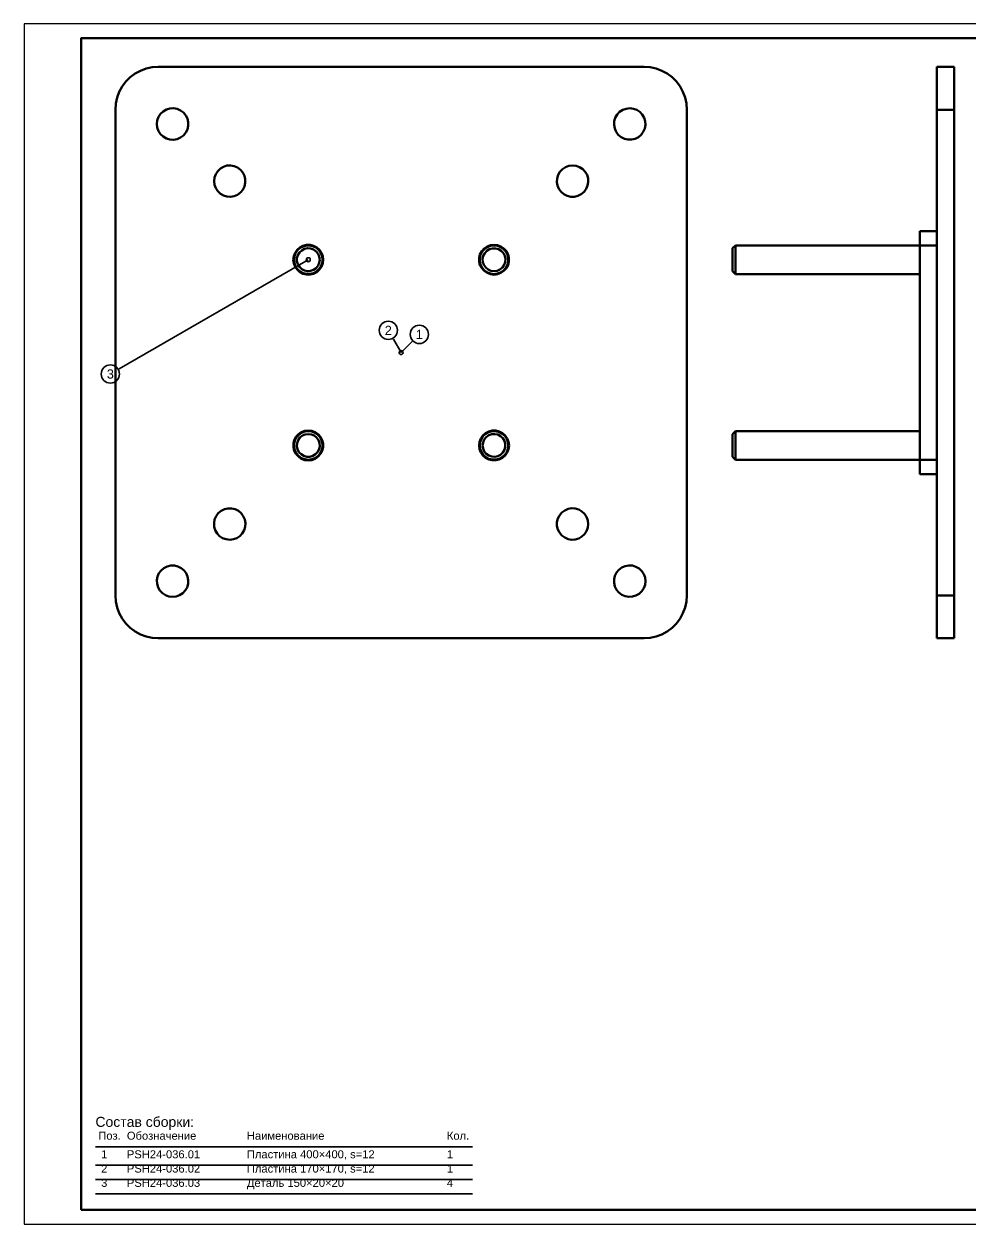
# Model space of a CAD drawing. Header units: millimetres. Extents: x 0 to 594, y 0 to 420.
# Drawn here: x 0 to 331.4, y 0 to 420 of the extents above; entities that cross this region are included whole.
import ezdxf
from ezdxf.enums import TextEntityAlignment as Align

# ---------------------------------------------------------------- set-up
doc = ezdxf.new("R2010")
doc.units = ezdxf.units.MM
doc.styles.add('GOST', font='Arial')

msp = doc.modelspace()

# ---------------------------------------------------------------- linework, layer by layer
at = {"color": 1, "lineweight": 70}
for p, q in [((40.77, 403.64), (38.89, 402.62)), ((42.77, 404.39), (40.77, 403.64)), ((44.87, 404.85), (42.77, 404.39)), ((47, 405), (44.87, 404.85)), ((47, 405), (217, 405)), ((219.13, 404.85), (217, 405)), ((221.23, 404.39), (219.13, 404.85)), ((223.23, 403.64), (221.23, 404.39)), ((225.11, 402.62), (223.23, 403.64)), ((319.5, 404.91), (319.5, 405)), ((319.5, 405), (325.5, 405)), ((319.5, 404.62), (319.5, 404.91)), ((319.5, 404.16), (319.5, 404.62)), ((319.5, 403.51), (319.5, 404.16)), ((319.5, 402.7), (319.5, 403.51)), ((325.5, 405), (325.5, 404.91)), ((325.5, 404.91), (325.5, 404.62)), ((325.5, 404.62), (325.5, 404.16)), ((325.5, 404.16), (325.5, 403.51)), ((325.5, 403.51), (325.5, 402.7)), ((35.66, 399.82), (34.38, 398.11)), ((37.18, 401.34), (35.66, 399.82)), ((38.89, 402.62), (37.18, 401.34)), ((226.82, 401.34), (225.11, 402.62)), ((228.34, 399.82), (226.82, 401.34)), ((229.62, 398.11), (228.34, 399.82)), ((319.5, 401.73), (319.5, 402.7)), ((319.5, 400.61), (319.5, 401.73)), ((319.5, 399.35), (319.5, 400.61)), ((319.5, 397.98), (319.5, 399.35)), ((325.5, 402.7), (325.5, 401.73)), ((325.5, 401.73), (325.5, 400.61)), ((325.5, 400.61), (325.5, 399.35)), ((325.5, 399.35), (325.5, 397.98)), ((33.36, 396.23), (32.61, 394.23)), ((34.38, 398.11), (33.36, 396.23)), ((230.64, 396.23), (229.62, 398.11)), ((231.39, 394.23), (230.64, 396.23)), ((319.5, 396.51), (319.5, 397.98)), ((319.5, 394.95), (319.5, 396.51)), ((319.5, 393.34), (319.5, 394.95)), ((325.5, 397.98), (325.5, 396.51)), ((325.5, 396.51), (325.5, 394.95)), ((325.5, 394.95), (325.5, 393.34)), ((32.15, 392.13), (32, 390)), ((32.61, 394.23), (32.15, 392.13)), ((231.85, 392.13), (231.39, 394.23)), ((232, 390), (231.85, 392.13)), ((319.5, 391.68), (319.5, 393.34)), ((319.5, 390), (319.5, 391.68)), ((325.5, 393.34), (325.5, 391.68)), ((325.5, 391.68), (325.5, 390)), ((32, 220), (32, 390)), ((47.09, 387.47), (46.65, 386.27)), ((47.79, 388.54), (47.09, 387.47)), ((48.72, 389.41), (47.79, 388.54)), ((49.82, 390.05), (48.72, 389.41)), ((51.04, 390.42), (49.82, 390.05)), ((52.32, 390.49), (51.04, 390.42)), ((53.58, 390.27), (52.32, 390.49)), ((54.75, 389.76), (53.58, 390.27)), ((55.77, 389), (54.75, 389.76)), ((56.6, 388.02), (55.77, 389)), ((57.17, 386.88), (56.6, 388.02)), ((57.46, 385.64), (57.17, 386.88)), ((206.95, 387.18), (206.58, 385.96)), ((207.59, 388.28), (206.95, 387.18)), ((208.46, 389.21), (207.59, 388.28)), ((209.53, 389.91), (208.46, 389.21)), ((210.73, 390.35), (209.53, 389.91)), ((212, 390.5), (210.73, 390.35)), ((213.27, 390.35), (212, 390.5)), ((214.47, 389.91), (213.27, 390.35)), ((215.54, 389.21), (214.47, 389.91)), ((216.41, 388.28), (215.54, 389.21)), ((217.05, 387.18), (216.41, 388.28)), ((217.42, 385.96), (217.05, 387.18)), ((232, 390), (232, 220)), ((319.5, 220), (319.5, 390)), ((325.5, 390), (319.5, 390)), ((325.5, 220), (325.5, 390)), ((46.65, 386.27), (46.5, 385)), ((46.5, 385), (46.65, 383.73)), ((46.65, 383.73), (47.09, 382.53)), ((47.09, 382.53), (47.79, 381.46)), ((56.6, 381.98), (57.17, 383.12)), ((57.17, 383.12), (57.46, 384.36)), ((57.46, 384.36), (57.46, 385.64)), ((206.58, 385.96), (206.51, 384.68)), ((206.51, 384.68), (206.73, 383.42)), ((206.73, 383.42), (207.24, 382.25)), ((207.24, 382.25), (208, 381.23)), ((216, 381.23), (216.76, 382.25)), ((216.76, 382.25), (217.27, 383.42)), ((217.27, 383.42), (217.49, 384.68)), ((217.49, 384.68), (217.42, 385.96)), ((47.79, 381.46), (48.72, 380.59)), ((48.72, 380.59), (49.82, 379.95)), ((49.82, 379.95), (51.04, 379.58)), ((51.04, 379.58), (52.32, 379.51)), ((52.32, 379.51), (53.58, 379.73)), ((53.58, 379.73), (54.75, 380.24)), ((54.75, 380.24), (55.77, 381)), ((55.77, 381), (56.6, 381.98)), ((208, 381.23), (208.98, 380.4)), ((208.98, 380.4), (210.12, 379.83)), ((210.12, 379.83), (211.36, 379.54)), ((211.36, 379.54), (212.64, 379.54)), ((212.64, 379.54), (213.88, 379.83)), ((213.88, 379.83), (215.02, 380.4)), ((215.02, 380.4), (216, 381.23)), ((69.82, 370.05), (68.72, 369.41)), ((71.04, 370.42), (69.82, 370.05)), ((72.32, 370.49), (71.04, 370.42)), ((73.58, 370.27), (72.32, 370.49)), ((74.75, 369.76), (73.58, 370.27)), ((75.77, 369), (74.75, 369.76)), ((189.53, 369.91), (188.46, 369.21)), ((190.73, 370.35), (189.53, 369.91)), ((192, 370.5), (190.73, 370.35)), ((193.27, 370.35), (192, 370.5)), ((194.47, 369.91), (193.27, 370.35)), ((195.54, 369.21), (194.47, 369.91)), ((66.65, 366.27), (66.5, 365)), ((67.09, 367.47), (66.65, 366.27)), ((67.79, 368.54), (67.09, 367.47)), ((68.72, 369.41), (67.79, 368.54)), ((76.6, 368.02), (75.77, 369)), ((77.17, 366.88), (76.6, 368.02)), ((77.46, 365.64), (77.17, 366.88)), ((77.46, 364.36), (77.46, 365.64)), ((186.58, 365.96), (186.51, 364.68)), ((186.95, 367.18), (186.58, 365.96)), ((187.59, 368.28), (186.95, 367.18)), ((188.46, 369.21), (187.59, 368.28)), ((196.41, 368.28), (195.54, 369.21)), ((197.05, 367.18), (196.41, 368.28)), ((197.42, 365.96), (197.05, 367.18)), ((197.49, 364.68), (197.42, 365.96)), ((66.5, 365), (66.65, 363.73)), ((66.65, 363.73), (67.09, 362.53)), ((67.09, 362.53), (67.79, 361.46)), ((67.79, 361.46), (68.72, 360.59)), ((75.77, 361), (76.6, 361.98)), ((76.6, 361.98), (77.17, 363.12)), ((77.17, 363.12), (77.46, 364.36)), ((186.51, 364.68), (186.73, 363.42)), ((186.73, 363.42), (187.24, 362.25)), ((187.24, 362.25), (188, 361.23)), ((188, 361.23), (188.98, 360.4)), ((195.02, 360.4), (196, 361.23)), ((196, 361.23), (196.76, 362.25)), ((196.76, 362.25), (197.27, 363.42)), ((197.27, 363.42), (197.49, 364.68)), ((68.72, 360.59), (69.82, 359.95)), ((69.82, 359.95), (71.04, 359.58)), ((71.04, 359.58), (72.32, 359.51)), ((72.32, 359.51), (73.58, 359.73)), ((73.58, 359.73), (74.75, 360.24)), ((74.75, 360.24), (75.77, 361)), ((188.98, 360.4), (190.12, 359.83)), ((190.12, 359.83), (191.36, 359.54)), ((191.36, 359.54), (192.64, 359.54)), ((192.64, 359.54), (193.88, 359.83)), ((193.88, 359.83), (195.02, 360.4)), ((313.5, 347.47), (313.5, 347.5)), ((313.5, 347.5), (319.5, 347.5)), ((313.5, 347.37), (313.5, 347.47)), ((313.5, 347.22), (313.5, 347.37)), ((313.5, 347), (313.5, 347.22)), ((313.5, 346.73), (313.5, 347)), ((313.5, 346.41), (313.5, 346.73)), ((313.5, 346.04), (313.5, 346.41)), ((313.5, 345.62), (313.5, 346.04)), ((313.5, 345.16), (313.5, 345.62)), ((313.5, 344.67), (313.5, 345.16)), ((313.5, 344.15), (313.5, 344.67)), ((95.57, 340.98), (94.85, 339.94)), ((95.07, 339.82), (95.76, 340.82)), ((96.52, 341.82), (95.57, 340.98)), ((95.76, 340.82), (96.66, 341.61)), ((97.19, 340.77), (96.4, 340.02)), ((97.64, 342.41), (96.52, 341.82)), ((96.66, 341.61), (97.73, 342.18)), ((98.16, 341.27), (97.19, 340.77)), ((98.87, 342.71), (97.64, 342.41)), ((97.73, 342.18), (98.9, 342.46)), ((99.23, 341.49), (98.16, 341.27)), ((100.13, 342.71), (98.87, 342.71)), ((98.9, 342.46), (100.1, 342.46)), ((100.31, 341.42), (99.23, 341.49)), ((100.1, 342.46), (101.27, 342.18)), ((101.36, 342.41), (100.13, 342.71)), ((101.34, 341.05), (100.31, 341.42)), ((101.27, 342.18), (102.34, 341.61)), ((102.23, 340.42), (101.34, 341.05)), ((102.48, 341.82), (101.36, 342.41)), ((102.92, 339.58), (102.23, 340.42)), ((102.34, 341.61), (103.24, 340.82)), ((103.43, 340.98), (102.48, 341.82)), ((103.24, 340.82), (103.93, 339.82)), ((104.15, 339.94), (103.43, 340.98)), ((160.18, 340.48), (159.59, 339.36)), ((159.82, 339.27), (160.39, 340.34)), ((161.02, 341.43), (160.18, 340.48)), ((160.39, 340.34), (161.18, 341.24)), ((162.06, 342.15), (161.02, 341.43)), ((161.18, 341.24), (162.18, 341.93)), ((161.98, 340.6), (161.23, 339.81)), ((162.91, 341.17), (161.98, 340.6)), ((163.24, 342.6), (162.06, 342.15)), ((162.18, 341.93), (163.3, 342.35)), ((163.96, 341.46), (162.91, 341.17)), ((164.5, 342.75), (163.24, 342.6)), ((163.3, 342.35), (164.5, 342.5)), ((165.04, 341.46), (163.96, 341.46)), ((165.76, 342.6), (164.5, 342.75)), ((164.5, 342.5), (165.7, 342.35)), ((166.09, 341.17), (165.04, 341.46)), ((165.7, 342.35), (166.82, 341.93)), ((166.94, 342.15), (165.76, 342.6)), ((167.02, 340.6), (166.09, 341.17)), ((166.82, 341.93), (167.82, 341.24)), ((167.98, 341.43), (166.94, 342.15)), ((167.77, 339.81), (167.02, 340.6)), ((167.82, 341.24), (168.61, 340.34)), ((168.82, 340.48), (167.98, 341.43)), ((168.61, 340.34), (169.18, 339.27)), ((169.41, 339.36), (168.82, 340.48)), ((248, 341.5), (249, 342.5)), ((248, 341.4), (248, 341.5)), ((248, 341.1), (248, 341.4)), ((248, 340.63), (248, 341.1)), ((248, 339.99), (248, 340.63)), ((249, 342.5), (249, 342.47)), ((313.5, 342.5), (249, 342.5)), ((249, 342.47), (249, 342.37)), ((249, 342.37), (249, 342.22)), ((249, 342.22), (249, 342)), ((249, 342), (249, 341.73)), ((249, 341.73), (249, 341.41)), ((249, 341.41), (249, 341.04)), ((249, 341.04), (249, 340.62)), ((249, 340.62), (249, 340.16)), ((313.5, 343.61), (313.5, 344.15)), ((313.5, 343.06), (313.5, 343.61)), ((313.5, 342.5), (313.5, 343.06)), ((313.5, 267.5), (313.5, 342.5)), ((319.5, 342.5), (313.5, 342.5)), ((94.4, 338.76), (94.25, 337.5)), ((94.25, 337.5), (94.4, 336.24)), ((94.85, 339.94), (94.4, 338.76)), ((94.4, 336.24), (94.85, 335.06)), ((94.5, 337.5), (94.65, 338.7)), ((94.65, 336.3), (94.5, 337.5)), ((94.65, 338.7), (95.07, 339.82)), ((95.07, 335.18), (94.65, 336.3)), ((95.83, 339.09), (95.54, 338.04)), ((95.54, 338.04), (95.54, 336.96)), ((95.54, 336.96), (95.83, 335.91)), ((96.4, 340.02), (95.83, 339.09)), ((103.35, 338.58), (102.92, 339.58)), ((102.92, 335.42), (103.35, 336.42)), ((103.5, 337.5), (103.35, 338.58)), ((103.35, 336.42), (103.5, 337.5)), ((103.93, 339.82), (104.35, 338.7)), ((104.35, 336.3), (103.93, 335.18)), ((104.6, 338.76), (104.15, 339.94)), ((104.15, 335.06), (104.6, 336.24)), ((104.35, 338.7), (104.5, 337.5)), ((104.5, 337.5), (104.35, 336.3)), ((104.75, 337.5), (104.6, 338.76)), ((104.6, 336.24), (104.75, 337.5)), ((159.59, 339.36), (159.29, 338.13)), ((159.29, 338.13), (159.29, 336.87)), ((159.29, 336.87), (159.59, 335.64)), ((159.54, 338.1), (159.82, 339.27)), ((159.54, 336.9), (159.54, 338.1)), ((159.82, 335.73), (159.54, 336.9)), ((160.73, 338.84), (160.51, 337.77)), ((160.51, 337.77), (160.58, 336.69)), ((160.58, 336.69), (160.95, 335.66)), ((161.23, 339.81), (160.73, 338.84)), ((168.27, 338.84), (167.77, 339.81)), ((168.05, 335.66), (168.42, 336.69)), ((168.49, 337.77), (168.27, 338.84)), ((168.42, 336.69), (168.49, 337.77)), ((169.18, 339.27), (169.46, 338.1)), ((169.46, 336.9), (169.18, 335.73)), ((169.71, 338.13), (169.41, 339.36)), ((169.41, 335.64), (169.71, 336.87)), ((169.46, 338.1), (169.46, 336.9)), ((169.71, 336.87), (169.71, 338.13)), ((248, 339.24), (248, 339.99)), ((248, 338.39), (248, 339.24)), ((248, 337.5), (248, 338.39)), ((248, 336.61), (248, 337.5)), ((248, 335.76), (248, 336.61)), ((249, 340.16), (249, 339.67)), ((249, 339.67), (249, 339.15)), ((249, 339.15), (249, 338.61)), ((249, 338.61), (249, 338.06)), ((249, 338.06), (249, 337.5)), ((249, 337.5), (249, 336.94)), ((249, 336.94), (249, 336.39)), ((249, 336.39), (249, 335.85)), ((94.85, 335.06), (95.57, 334.02)), ((95.76, 334.18), (95.07, 335.18)), ((95.57, 334.02), (96.52, 333.18)), ((96.66, 333.39), (95.76, 334.18)), ((95.83, 335.91), (96.4, 334.98)), ((96.4, 334.98), (97.19, 334.23)), ((96.52, 333.18), (97.64, 332.59)), ((97.73, 332.82), (96.66, 333.39)), ((97.19, 334.23), (98.16, 333.73)), ((97.64, 332.59), (98.87, 332.29)), ((98.9, 332.54), (97.73, 332.82)), ((98.16, 333.73), (99.23, 333.51)), ((98.87, 332.29), (100.13, 332.29)), ((100.1, 332.54), (98.9, 332.54)), ((99.23, 333.51), (100.31, 333.58)), ((101.27, 332.82), (100.1, 332.54)), ((100.13, 332.29), (101.36, 332.59)), ((100.31, 333.58), (101.34, 333.95)), ((102.34, 333.39), (101.27, 332.82)), ((101.34, 333.95), (102.23, 334.58)), ((101.36, 332.59), (102.48, 333.18)), ((102.23, 334.58), (102.92, 335.42)), ((103.24, 334.18), (102.34, 333.39)), ((102.48, 333.18), (103.43, 334.02)), ((103.93, 335.18), (103.24, 334.18)), ((103.43, 334.02), (104.15, 335.06)), ((159.59, 335.64), (160.18, 334.52)), ((160.39, 334.66), (159.82, 335.73)), ((160.18, 334.52), (161.02, 333.57)), ((161.18, 333.76), (160.39, 334.66)), ((160.95, 335.66), (161.58, 334.77)), ((161.02, 333.57), (162.06, 332.85)), ((162.18, 333.07), (161.18, 333.76)), ((161.58, 334.77), (162.42, 334.08)), ((162.06, 332.85), (163.24, 332.4)), ((163.3, 332.65), (162.18, 333.07)), ((162.42, 334.08), (163.42, 333.65)), ((163.24, 332.4), (164.5, 332.25)), ((164.5, 332.5), (163.3, 332.65)), ((163.42, 333.65), (164.5, 333.5)), ((164.5, 333.5), (165.58, 333.65)), ((165.7, 332.65), (164.5, 332.5)), ((164.5, 332.25), (165.76, 332.4)), ((165.58, 333.65), (166.58, 334.08)), ((166.82, 333.07), (165.7, 332.65)), ((165.76, 332.4), (166.94, 332.85)), ((166.58, 334.08), (167.42, 334.77)), ((167.82, 333.76), (166.82, 333.07)), ((166.94, 332.85), (167.98, 333.57)), ((167.42, 334.77), (168.05, 335.66)), ((168.61, 334.66), (167.82, 333.76)), ((167.98, 333.57), (168.82, 334.52)), ((169.18, 335.73), (168.61, 334.66)), ((168.82, 334.52), (169.41, 335.64)), ((248, 335.01), (248, 335.76)), ((248, 334.37), (248, 335.01)), ((248, 333.9), (248, 334.37)), ((248, 333.6), (248, 333.9)), ((248, 333.5), (248, 333.6)), ((248, 333.5), (249, 332.5)), ((249, 335.85), (249, 335.33)), ((249, 335.33), (249, 334.84)), ((249, 334.84), (249, 334.38)), ((249, 334.38), (249, 333.96)), ((249, 333.96), (249, 333.59)), ((249, 333.59), (249, 333.27)), ((249, 333.27), (249, 333)), ((249, 333), (249, 332.78)), ((249, 332.78), (249, 332.63)), ((249, 332.63), (249, 332.53)), ((249, 332.53), (249, 332.5)), ((313.5, 332.5), (249, 332.5)), ((98.24, 277.6), (97.06, 277.15)), ((97.18, 276.93), (98.3, 277.35)), ((99.5, 277.75), (98.24, 277.6)), ((98.3, 277.35), (99.5, 277.5)), ((100.76, 277.6), (99.5, 277.75)), ((99.5, 277.5), (100.7, 277.35)), ((100.7, 277.35), (101.82, 276.93)), ((101.94, 277.15), (100.76, 277.6)), ((162.64, 277.41), (161.52, 276.82)), ((163.87, 277.71), (162.64, 277.41)), ((162.73, 277.18), (163.9, 277.46)), ((165.13, 277.71), (163.87, 277.71)), ((163.9, 277.46), (165.1, 277.46)), ((165.1, 277.46), (166.27, 277.18)), ((166.36, 277.41), (165.13, 277.71)), ((167.48, 276.82), (166.36, 277.41)), ((248, 276.5), (249, 277.5)), ((249, 277.5), (249, 277.37)), ((313.5, 277.5), (249, 277.5)), ((249, 277.37), (249, 277)), ((94.59, 274.36), (94.29, 273.13)), ((94.29, 273.13), (94.29, 271.87)), ((94.54, 273.1), (94.82, 274.27)), ((94.54, 271.9), (94.54, 273.1)), ((95.18, 275.48), (94.59, 274.36)), ((94.82, 274.27), (95.39, 275.34)), ((96.02, 276.43), (95.18, 275.48)), ((95.39, 275.34), (96.18, 276.24)), ((95.58, 273.31), (95.51, 272.23)), ((95.95, 274.34), (95.58, 273.31)), ((96.58, 275.23), (95.95, 274.34)), ((97.06, 277.15), (96.02, 276.43)), ((96.18, 276.24), (97.18, 276.93)), ((97.42, 275.92), (96.58, 275.23)), ((98.42, 276.35), (97.42, 275.92)), ((99.5, 276.5), (98.42, 276.35)), ((100.58, 276.35), (99.5, 276.5)), ((101.58, 275.92), (100.58, 276.35)), ((102.42, 275.23), (101.58, 275.92)), ((101.82, 276.93), (102.82, 276.24)), ((102.98, 276.43), (101.94, 277.15)), ((103.05, 274.34), (102.42, 275.23)), ((102.82, 276.24), (103.61, 275.34)), ((103.82, 275.48), (102.98, 276.43)), ((103.42, 273.31), (103.05, 274.34)), ((103.49, 272.23), (103.42, 273.31)), ((103.61, 275.34), (104.18, 274.27)), ((104.41, 274.36), (103.82, 275.48)), ((104.18, 274.27), (104.46, 273.1)), ((104.71, 273.13), (104.41, 274.36)), ((104.46, 273.1), (104.46, 271.9)), ((104.71, 271.87), (104.71, 273.13)), ((159.4, 273.76), (159.25, 272.5)), ((159.85, 274.94), (159.4, 273.76)), ((159.5, 272.5), (159.65, 273.7)), ((159.65, 273.7), (160.07, 274.82)), ((160.57, 275.98), (159.85, 274.94)), ((160.07, 274.82), (160.76, 275.82)), ((160.65, 273.58), (160.5, 272.5)), ((161.52, 276.82), (160.57, 275.98)), ((161.08, 274.58), (160.65, 273.58)), ((160.76, 275.82), (161.66, 276.61)), ((161.77, 275.42), (161.08, 274.58)), ((161.66, 276.61), (162.73, 277.18)), ((162.66, 276.05), (161.77, 275.42)), ((163.69, 276.42), (162.66, 276.05)), ((164.77, 276.49), (163.69, 276.42)), ((165.84, 276.27), (164.77, 276.49)), ((166.81, 275.77), (165.84, 276.27)), ((166.27, 277.18), (167.34, 276.61)), ((167.6, 275.02), (166.81, 275.77)), ((167.34, 276.61), (168.24, 275.82)), ((168.43, 275.98), (167.48, 276.82)), ((168.17, 274.09), (167.6, 275.02)), ((168.46, 273.04), (168.17, 274.09)), ((168.24, 275.82), (168.93, 274.82)), ((169.15, 274.94), (168.43, 275.98)), ((168.46, 271.96), (168.46, 273.04)), ((168.93, 274.82), (169.35, 273.7)), ((169.6, 273.76), (169.15, 274.94)), ((169.35, 273.7), (169.5, 272.5)), ((169.75, 272.5), (169.6, 273.76)), ((248, 276.4), (248, 276.5)), ((248, 276.1), (248, 276.4)), ((248, 275.63), (248, 276.1)), ((248, 274.99), (248, 275.63)), ((248, 274.24), (248, 274.99)), ((248, 273.39), (248, 274.24)), ((248, 272.5), (248, 273.39)), ((249, 277), (249, 276.41)), ((249, 276.41), (249, 275.62)), ((249, 275.62), (249, 274.67)), ((249, 274.67), (249, 273.61)), ((249, 273.61), (249, 272.5)), ((94.29, 271.87), (94.59, 270.64)), ((94.82, 270.73), (94.54, 271.9)), ((94.59, 270.64), (95.18, 269.52)), ((95.39, 269.66), (94.82, 270.73)), ((95.18, 269.52), (96.02, 268.57)), ((96.18, 268.76), (95.39, 269.66)), ((95.51, 272.23), (95.73, 271.16)), ((95.73, 271.16), (96.23, 270.19)), ((96.23, 270.19), (96.98, 269.4)), ((96.98, 269.4), (97.91, 268.83)), ((97.91, 268.83), (98.96, 268.54)), ((100.04, 268.54), (101.09, 268.83)), ((101.09, 268.83), (102.02, 269.4)), ((102.02, 269.4), (102.77, 270.19)), ((102.77, 270.19), (103.27, 271.16)), ((103.61, 269.66), (102.82, 268.76)), ((102.98, 268.57), (103.82, 269.52)), ((103.27, 271.16), (103.49, 272.23)), ((104.18, 270.73), (103.61, 269.66)), ((103.82, 269.52), (104.41, 270.64)), ((104.46, 271.9), (104.18, 270.73)), ((104.41, 270.64), (104.71, 271.87)), ((159.25, 272.5), (159.4, 271.24)), ((159.4, 271.24), (159.85, 270.06)), ((159.65, 271.3), (159.5, 272.5)), ((160.07, 270.18), (159.65, 271.3)), ((159.85, 270.06), (160.57, 269.02)), ((160.76, 269.18), (160.07, 270.18)), ((160.5, 272.5), (160.65, 271.42)), ((160.57, 269.02), (161.52, 268.18)), ((160.65, 271.42), (161.08, 270.42)), ((161.66, 268.39), (160.76, 269.18)), ((161.08, 270.42), (161.77, 269.58)), ((161.77, 269.58), (162.66, 268.95)), ((162.66, 268.95), (163.69, 268.58)), ((165.84, 268.73), (166.81, 269.23)), ((166.81, 269.23), (167.6, 269.98)), ((168.24, 269.18), (167.34, 268.39)), ((167.48, 268.18), (168.43, 269.02)), ((167.6, 269.98), (168.17, 270.91)), ((168.17, 270.91), (168.46, 271.96)), ((168.93, 270.18), (168.24, 269.18)), ((168.43, 269.02), (169.15, 270.06)), ((169.35, 271.3), (168.93, 270.18)), ((169.15, 270.06), (169.6, 271.24)), ((169.5, 272.5), (169.35, 271.3)), ((169.6, 271.24), (169.75, 272.5)), ((248, 271.61), (248, 272.5)), ((248, 270.76), (248, 271.61)), ((248, 270.01), (248, 270.76)), ((248, 269.37), (248, 270.01)), ((248, 268.9), (248, 269.37)), ((248, 268.6), (248, 268.9)), ((249, 272.5), (249, 271.39)), ((249, 271.39), (249, 270.33)), ((249, 270.33), (249, 269.38)), ((249, 269.38), (249, 268.59)), ((96.02, 268.57), (97.06, 267.85)), ((97.18, 268.07), (96.18, 268.76)), ((97.06, 267.85), (98.24, 267.4)), ((98.3, 267.65), (97.18, 268.07)), ((98.24, 267.4), (99.5, 267.25)), ((99.5, 267.5), (98.3, 267.65)), ((98.96, 268.54), (100.04, 268.54)), ((100.7, 267.65), (99.5, 267.5)), ((99.5, 267.25), (100.76, 267.4)), ((101.82, 268.07), (100.7, 267.65)), ((100.76, 267.4), (101.94, 267.85)), ((102.82, 268.76), (101.82, 268.07)), ((101.94, 267.85), (102.98, 268.57)), ((161.52, 268.18), (162.64, 267.59)), ((162.73, 267.82), (161.66, 268.39)), ((162.64, 267.59), (163.87, 267.29)), ((163.9, 267.54), (162.73, 267.82)), ((163.69, 268.58), (164.77, 268.51)), ((163.87, 267.29), (165.13, 267.29)), ((165.1, 267.54), (163.9, 267.54)), ((164.77, 268.51), (165.84, 268.73)), ((166.27, 267.82), (165.1, 267.54)), ((165.13, 267.29), (166.36, 267.59)), ((167.34, 268.39), (166.27, 267.82)), ((166.36, 267.59), (167.48, 268.18)), ((248, 268.5), (248, 268.6)), ((248, 268.5), (249, 267.5)), ((249, 268.59), (249, 268)), ((249, 268), (249, 267.63)), ((249, 267.63), (249, 267.5)), ((249, 267.5), (313.5, 267.5)), ((313.5, 266.94), (313.5, 267.5)), ((313.5, 267.5), (319.5, 267.5)), ((313.5, 266.39), (313.5, 266.94)), ((313.5, 265.85), (313.5, 266.39)), ((313.5, 265.33), (313.5, 265.85)), ((313.5, 264.84), (313.5, 265.33)), ((313.5, 264.38), (313.5, 264.84)), ((313.5, 263.96), (313.5, 264.38)), ((313.5, 263.59), (313.5, 263.96)), ((313.5, 263.27), (313.5, 263.59)), ((313.5, 263), (313.5, 263.27)), ((313.5, 262.78), (313.5, 263)), ((313.5, 262.63), (313.5, 262.78)), ((313.5, 262.53), (313.5, 262.63)), ((313.5, 262.5), (313.5, 262.53)), ((319.5, 262.5), (313.5, 262.5)), ((68, 248.77), (67.24, 247.75)), ((68.98, 249.6), (68, 248.77)), ((70.12, 250.17), (68.98, 249.6)), ((71.36, 250.46), (70.12, 250.17)), ((72.64, 250.46), (71.36, 250.46)), ((73.88, 250.17), (72.64, 250.46)), ((75.02, 249.6), (73.88, 250.17)), ((76, 248.77), (75.02, 249.6)), ((76.76, 247.75), (76, 248.77)), ((187.4, 248.02), (186.83, 246.88)), ((188.23, 249), (187.4, 248.02)), ((189.25, 249.76), (188.23, 249)), ((190.42, 250.27), (189.25, 249.76)), ((191.68, 250.49), (190.42, 250.27)), ((192.96, 250.42), (191.68, 250.49)), ((194.18, 250.05), (192.96, 250.42)), ((195.28, 249.41), (194.18, 250.05)), ((196.21, 248.54), (195.28, 249.41)), ((196.91, 247.47), (196.21, 248.54)), ((66.73, 246.58), (66.51, 245.32)), ((66.51, 245.32), (66.58, 244.04)), ((66.58, 244.04), (66.95, 242.82)), ((67.24, 247.75), (66.73, 246.58)), ((77.27, 246.58), (76.76, 247.75)), ((77.05, 242.82), (77.42, 244.04)), ((77.49, 245.32), (77.27, 246.58)), ((77.42, 244.04), (77.49, 245.32)), ((186.83, 246.88), (186.54, 245.64)), ((186.54, 245.64), (186.54, 244.36)), ((186.54, 244.36), (186.83, 243.12)), ((197.35, 246.27), (196.91, 247.47)), ((196.91, 242.53), (197.35, 243.73)), ((197.5, 245), (197.35, 246.27)), ((197.35, 243.73), (197.5, 245)), ((66.95, 242.82), (67.59, 241.72)), ((67.59, 241.72), (68.46, 240.79)), ((68.46, 240.79), (69.53, 240.09)), ((69.53, 240.09), (70.73, 239.65)), ((70.73, 239.65), (72, 239.5)), ((72, 239.5), (73.27, 239.65)), ((73.27, 239.65), (74.47, 240.09)), ((74.47, 240.09), (75.54, 240.79)), ((75.54, 240.79), (76.41, 241.72)), ((76.41, 241.72), (77.05, 242.82)), ((186.83, 243.12), (187.4, 241.98)), ((187.4, 241.98), (188.23, 241)), ((188.23, 241), (189.25, 240.24)), ((189.25, 240.24), (190.42, 239.73)), ((190.42, 239.73), (191.68, 239.51)), ((191.68, 239.51), (192.96, 239.58)), ((192.96, 239.58), (194.18, 239.95)), ((194.18, 239.95), (195.28, 240.59)), ((195.28, 240.59), (196.21, 241.46)), ((196.21, 241.46), (196.91, 242.53)), ((47.24, 227.75), (46.73, 226.58)), ((48, 228.77), (47.24, 227.75)), ((48.98, 229.6), (48, 228.77)), ((50.12, 230.17), (48.98, 229.6)), ((51.36, 230.46), (50.12, 230.17)), ((52.64, 230.46), (51.36, 230.46)), ((53.88, 230.17), (52.64, 230.46)), ((55.02, 229.6), (53.88, 230.17)), ((56, 228.77), (55.02, 229.6)), ((56.76, 227.75), (56, 228.77)), ((57.27, 226.58), (56.76, 227.75)), ((206.83, 226.88), (206.54, 225.64)), ((207.4, 228.02), (206.83, 226.88)), ((208.23, 229), (207.4, 228.02)), ((209.25, 229.76), (208.23, 229)), ((210.42, 230.27), (209.25, 229.76)), ((211.68, 230.49), (210.42, 230.27)), ((212.96, 230.42), (211.68, 230.49)), ((214.18, 230.05), (212.96, 230.42)), ((215.28, 229.41), (214.18, 230.05)), ((216.21, 228.54), (215.28, 229.41)), ((216.91, 227.47), (216.21, 228.54)), ((217.35, 226.27), (216.91, 227.47)), ((46.73, 226.58), (46.51, 225.32)), ((46.51, 225.32), (46.58, 224.04)), ((46.58, 224.04), (46.95, 222.82)), ((46.95, 222.82), (47.59, 221.72)), ((56.41, 221.72), (57.05, 222.82)), ((57.05, 222.82), (57.42, 224.04)), ((57.49, 225.32), (57.27, 226.58)), ((57.42, 224.04), (57.49, 225.32)), ((206.54, 225.64), (206.54, 224.36)), ((206.54, 224.36), (206.83, 223.12)), ((206.83, 223.12), (207.4, 221.98)), ((216.91, 222.53), (217.35, 223.73)), ((217.5, 225), (217.35, 226.27)), ((217.35, 223.73), (217.5, 225)), ((32, 220), (32.15, 217.87)), ((47.59, 221.72), (48.46, 220.79)), ((48.46, 220.79), (49.53, 220.09)), ((49.53, 220.09), (50.73, 219.65)), ((50.73, 219.65), (52, 219.5)), ((52, 219.5), (53.27, 219.65)), ((53.27, 219.65), (54.47, 220.09)), ((54.47, 220.09), (55.54, 220.79)), ((55.54, 220.79), (56.41, 221.72)), ((207.4, 221.98), (208.23, 221)), ((208.23, 221), (209.25, 220.24)), ((209.25, 220.24), (210.42, 219.73)), ((210.42, 219.73), (211.68, 219.51)), ((211.68, 219.51), (212.96, 219.58)), ((212.96, 219.58), (214.18, 219.95)), ((214.18, 219.95), (215.28, 220.59)), ((215.28, 220.59), (216.21, 221.46)), ((216.21, 221.46), (216.91, 222.53)), ((231.85, 217.87), (232, 220)), ((319.5, 218.32), (319.5, 220)), ((319.5, 220), (325.5, 220)), ((325.5, 220), (325.5, 218.32)), ((32.15, 217.87), (32.61, 215.77)), ((32.61, 215.77), (33.36, 213.77)), ((230.64, 213.77), (231.39, 215.77)), ((231.39, 215.77), (231.85, 217.87)), ((319.5, 216.66), (319.5, 218.32)), ((319.5, 215.05), (319.5, 216.66)), ((319.5, 213.49), (319.5, 215.05)), ((325.5, 218.32), (325.5, 216.66)), ((325.5, 216.66), (325.5, 215.05)), ((325.5, 215.05), (325.5, 213.49)), ((33.36, 213.77), (34.38, 211.89)), ((34.38, 211.89), (35.66, 210.18)), ((35.66, 210.18), (37.18, 208.66)), ((226.82, 208.66), (228.34, 210.18)), ((228.34, 210.18), (229.62, 211.89)), ((229.62, 211.89), (230.64, 213.77)), ((319.5, 212.02), (319.5, 213.49)), ((319.5, 210.65), (319.5, 212.02)), ((319.5, 209.39), (319.5, 210.65)), ((325.5, 213.49), (325.5, 212.02)), ((325.5, 212.02), (325.5, 210.65)), ((325.5, 210.65), (325.5, 209.39)), ((37.18, 208.66), (38.89, 207.38)), ((38.89, 207.38), (40.77, 206.36)), ((40.77, 206.36), (42.77, 205.61)), ((221.23, 205.61), (223.23, 206.36)), ((223.23, 206.36), (225.11, 207.38)), ((225.11, 207.38), (226.82, 208.66)), ((319.5, 208.27), (319.5, 209.39)), ((319.5, 207.3), (319.5, 208.27)), ((319.5, 206.49), (319.5, 207.3)), ((319.5, 205.84), (319.5, 206.49)), ((319.5, 205.38), (319.5, 205.84)), ((325.5, 209.39), (325.5, 208.27)), ((325.5, 208.27), (325.5, 207.3)), ((325.5, 207.3), (325.5, 206.49)), ((325.5, 206.49), (325.5, 205.84)), ((325.5, 205.84), (325.5, 205.38)), ((42.77, 205.61), (44.87, 205.15)), ((44.87, 205.15), (47, 205)), ((217, 205), (47, 205)), ((217, 205), (219.13, 205.15)), ((219.13, 205.15), (221.23, 205.61)), ((319.5, 205.09), (319.5, 205.38)), ((319.5, 205), (319.5, 205.09)), ((325.5, 205), (319.5, 205)), ((325.5, 205.38), (325.5, 205.09)), ((325.5, 205.09), (325.5, 205))]:
    msp.add_line(p, q, dxfattribs=at)
at = {"color": 7, "lineweight": 35}
for p, q in [((33.34, 299.3), (99.5, 337.5)), ((129.3, 309.68), (132, 305)), ((135.82, 308.82), (132, 305))]:
    msp.add_line(p, q, dxfattribs=at)
at = {"color": 8, "lineweight": 35}
for p, q in [((25, 27), (157, 27)), ((25, 20.6), (157, 20.6)), ((25, 15.6), (157, 15.6)), ((25, 10.6), (157, 10.6))]:
    msp.add_line(p, q, dxfattribs=at)
at = {"color": 7, "lineweight": 25}
msp.add_lwpolyline([(0, 0), (594, 0), (594, 420), (0, 420)], close=True, dxfattribs=at)
at = {"color": 7, "lineweight": 70}
msp.add_lwpolyline([(20, 5), (589, 5), (589, 415), (20, 415)], close=True, dxfattribs=at)
at = {"color": 7, "lineweight": 35}
for centre, radius in [((99.5, 337.5), 0.7), ((127.5, 312.79), 3.2), ((138.36, 311.36), 3.2), ((132, 305), 0.7), ((132, 305), 0.7), ((30.22, 297.5), 3.2)]:
    msp.add_circle(centre, radius, dxfattribs=at)

# ---------------------------------------------------------------- texts
at = {"color": 7, "style": 'GOST'}
for s, p in [('2', (127.5, 312.79)), ('1', (138.36, 311.36)), ('3', (30.22, 297.5))]:
    msp.add_text(s, height=3.2, dxfattribs=at).set_placement(p, align=Align.MIDDLE)
at = {"color": 3, "style": 'GOST'}
for s, height, p in [('Состав сборки:', 3.5, (25, 34)), ('Поз.', 2.8, (26, 29.5)), ('Обозначение', 2.8, (36, 29.5)), ('Наименование', 2.8, (78, 29.5)), ('Кол.', 2.8, (148, 29.5)), ('1', 2.8, (27, 23)), ('PSH24-036.01', 2.8, (36, 23)), ('Пластина 400×400, s=12', 2.8, (78, 23)), ('1', 2.8, (148, 23)), ('2', 2.8, (27, 18)), ('PSH24-036.02', 2.8, (36, 18)), ('Пластина 170×170, s=12', 2.8, (78, 18)), ('1', 2.8, (148, 18)), ('3', 2.8, (27, 13)), ('PSH24-036.03', 2.8, (36, 13)), ('Деталь 150×20×20', 2.8, (78, 13)), ('4', 2.8, (148, 13))]:
    msp.add_text(s, height=height, dxfattribs=at).set_placement(p)

doc.saveas('drawing.dxf')
